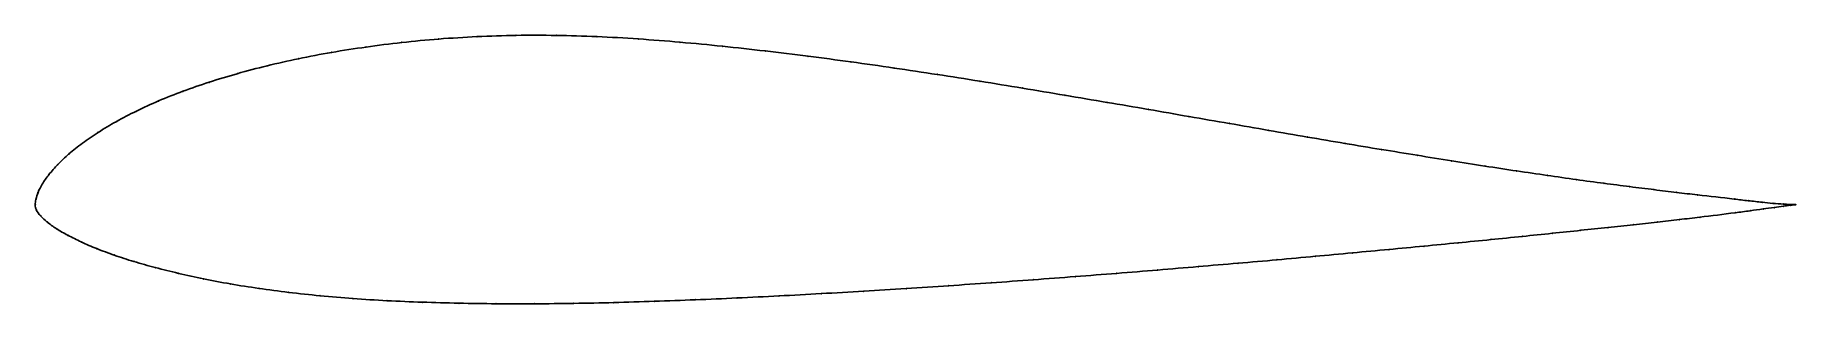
# Model space of a CAD drawing. Header units: inches. Extents: x 0 to 1, y -0.06 to 0.1.
import ezdxf

# ---------------------------------------------------------------- set-up
doc = ezdxf.new("R2010")
doc.units = ezdxf.units.IN
doc.header["$MEASUREMENT"] = 0

msp = doc.modelspace()

# ---------------------------------------------------------------- linework, layer by layer
msp.add_open_spline([(1, 0), (1, 0.0001), (0.996, 0.0001), (0.9926, 0.0004), (0.9869, 0.0007), (0.9804, 0.0015), (0.973, 0.0022), (0.9607, 0.0038), (0.9472, 0.0052), (0.932, 0.007), (0.9192, 0.0086), (0.9054, 0.0103), (0.8907, 0.0122), (0.8751, 0.0143), (0.8586, 0.0167), (0.8412, 0.0192), (0.8231, 0.022), (0.8043, 0.0249), (0.7848, 0.0282), (0.7645, 0.0314), (0.7437, 0.0349), (0.7224, 0.0385), (0.7005, 0.0423), (0.6781, 0.0463), (0.6553, 0.0501), (0.6321, 0.0543), (0.6086, 0.0582), (0.5848, 0.0623), (0.5608, 0.0663), (0.5366, 0.0703), (0.5123, 0.0741), (0.4878, 0.0778), (0.4634, 0.0813), (0.439, 0.0845), (0.4147, 0.0875), (0.3905, 0.0902), (0.3664, 0.0925), (0.3426, 0.0944), (0.3192, 0.0957), (0.296, 0.0964), (0.2733, 0.0965), (0.2511, 0.0957), (0.2294, 0.0944), (0.2084, 0.0924), (0.1881, 0.0898), (0.1685, 0.0868), (0.1498, 0.0832), (0.1319, 0.0792), (0.115, 0.0747), (0.099, 0.0699), (0.0841, 0.0647), (0.0703, 0.0593), (0.0577, 0.0535), (0.0462, 0.0475), (0.036, 0.0414), (0.027, 0.0353), (0.0193, 0.0292), (0.013, 0.0232), (0.0079, 0.0175), (0.0041, 0.0121), (0.0016, 0.0074), (0.0004, 0.0034), (-0.0002, 0), (0.0005, -0.0034), (0.0032, -0.0067), (0.007, -0.0102), (0.0122, -0.0139), (0.0187, -0.0176), (0.0264, -0.0214), (0.0352, -0.0252), (0.0452, -0.0289), (0.0563, -0.0325), (0.0685, -0.0359), (0.0817, -0.0392), (0.0959, -0.0423), (0.1111, -0.0452), (0.1272, -0.0477), (0.1442, -0.05), (0.1621, -0.0519), (0.1807, -0.0535), (0.2, -0.0547), (0.2201, -0.0555), (0.2407, -0.0561), (0.262, -0.0564), (0.2838, -0.0564), (0.306, -0.0562), (0.3287, -0.0557), (0.3517, -0.055), (0.3751, -0.0541), (0.3987, -0.0531), (0.4225, -0.0519), (0.4465, -0.0506), (0.4706, -0.0492), (0.4947, -0.0477), (0.5188, -0.0461), (0.5429, -0.0445), (0.5669, -0.0427), (0.5907, -0.0409), (0.6142, -0.0391), (0.6375, -0.0372), (0.6605, -0.0352), (0.6831, -0.0333), (0.7052, -0.0314), (0.7269, -0.0294), (0.7481, -0.0274), (0.7687, -0.0255), (0.7886, -0.0236), (0.8079, -0.0217), (0.8265, -0.0199), (0.8444, -0.0181), (0.8614, -0.0163), (0.8777, -0.0146), (0.893, -0.013), (0.9075, -0.0114), (0.921, -0.0099), (0.9336, -0.0085), (0.9483, -0.0068), (0.9617, -0.0051), (0.9737, -0.0035), (0.9811, -0.0025), (0.9873, -0.0016), (0.9928, -0.0009), (0.996, -0.0004), (1, -0.0001), (1, 0)], degree=3, knots=[0, 0, 0, 0, 0.003003, 0.00701, 0.013025, 0.019056, 0.027096, 0.035155, 0.056101, 0.068014, 0.080941, 0.094852, 0.109716, 0.1255, 0.142168, 0.159683, 0.178005, 0.197093, 0.216911, 0.237397, 0.25852, 0.280219, 0.302466, 0.325196, 0.348347, 0.371904, 0.39577, 0.419919, 0.44429, 0.468827, 0.493476, 0.51818, 0.542884, 0.567532, 0.59207, 0.616441, 0.640591, 0.664466, 0.688012, 0.711176, 0.733905, 0.756148, 0.777857, 0.79898, 0.819471, 0.839284, 0.858373, 0.876697, 0.894214, 0.910884, 0.926671, 0.941537, 0.955452, 0.968381, 0.980298, 0.991176, 1.000989, 1.009713, 1.017335, 1.023851, 1.029205, 1.033404, 1.036385, 1.0394, 1.043505, 1.048745, 1.055104, 1.062586, 1.071138, 1.080743, 1.091394, 1.103069, 1.115734, 1.129363, 1.143925, 1.159389, 1.175718, 1.192877, 1.210827, 1.229527, 1.248934, 1.269006, 1.289698, 1.310962, 1.33275, 1.355015, 1.377705, 1.40077, 1.424157, 1.447814, 1.471688, 1.495725, 1.51987, 1.544071, 1.568271, 1.592416, 1.616453, 1.640327, 1.663984, 1.687371, 1.710436, 1.733125, 1.75539, 1.777178, 1.798441, 1.819132, 1.839203, 1.85861, 1.877309, 1.895257, 1.912415, 1.928743, 1.944205, 1.958766, 1.972393, 1.985056, 1.996726, 2.016985, 2.025528, 2.032986, 2.039344, 2.044587, 2.048703, 2.051682, 2.051682, 2.051682, 2.051682])
for p in [(0.2082, 0.0923), (0.2082, 0.0923), (0.2292, 0.0942), (0.2292, 0.0942), (0.2509, 0.0956), (0.2509, 0.0956), (0.2731, 0.0963), (0.2731, 0.0963), (0.2959, 0.0963), (0.2959, 0.0963), (0.319, 0.0956), (0.319, 0.0956), (0.3425, 0.0943), (0.3425, 0.0943), (0.3663, 0.0924), (0.3663, 0.0924), (0.3904, 0.0901), (0.3904, 0.0901), (0.1496, 0.0831), (0.1496, 0.0831), (0.1683, 0.0866), (0.1683, 0.0866), (0.1879, 0.0897), (0.1879, 0.0897), (0.4146, 0.0875), (0.4146, 0.0875), (0.439, 0.0845), (0.439, 0.0845), (0.4634, 0.0812), (0.4634, 0.0812), (0.1147, 0.0746), (0.1147, 0.0746), (0.1317, 0.079), (0.1317, 0.079), (0.4878, 0.0778), (0.4878, 0.0778), (0.5123, 0.0741), (0.5123, 0.0741), (0.5366, 0.0702), (0.5366, 0.0702), (0.0839, 0.0645), (0.0839, 0.0645), (0.0988, 0.0697), (0.0988, 0.0697), (0.5608, 0.0663), (0.5608, 0.0663), (0.5849, 0.0623), (0.5849, 0.0623), (0.0574, 0.0532), (0.0574, 0.0532), (0.0701, 0.059), (0.0701, 0.059), (0.6087, 0.0582), (0.6087, 0.0582), (0.6322, 0.0542), (0.6322, 0.0542), (0.6554, 0.0501), (0.6554, 0.0501), (0.0357, 0.0411), (0.0357, 0.0411), (0.046, 0.0473), (0.046, 0.0473), (0.6782, 0.0462), (0.6782, 0.0462), (0.7006, 0.0423), (0.7006, 0.0423), (0.0268, 0.035), (0.0268, 0.035), (0.7225, 0.0385), (0.7225, 0.0385), (0.7439, 0.0349), (0.7439, 0.0349), (0.7648, 0.0314), (0.7648, 0.0314), (0.0128, 0.0228), (0.0128, 0.0228), (0.0191, 0.0288), (0.0191, 0.0288), (0.785, 0.0281), (0.785, 0.0281), (0.8045, 0.0249), (0.8045, 0.0249), (0.8234, 0.022), (0.8234, 0.022), (0.0041, 0.0117), (0.0041, 0.0117), (0.0078, 0.0171), (0.0078, 0.0171), (0.8415, 0.0192), (0.8415, 0.0192), (0.8588, 0.0167), (0.8588, 0.0167), (0.8753, 0.0143), (0.8753, 0.0143), (0.891, 0.0122), (0.891, 0.0122), (0.9057, 0.0103), (0.9057, 0.0103), (0, 0), (0, 0), (0, 0), (0.0004, 0.003), (0.0004, 0.003), (0.0016, 0.007), (0.0016, 0.007), (0.9195, 0.0085), (0.9195, 0.0085), (0.9324, 0.007), (0.9324, 0.007), (0.9442, 0.0056), (0.9442, 0.0056), (0.965, 0.0032), (0.965, 0.0032), (0.973, 0.0022), (0.973, 0.0022), (0.981, 0.0014), (0.981, 0.0014), (0.987, 0.0008), (0.987, 0.0008), (0.993, 0.0004), (0.993, 0.0004), (0.997, 0.0001), (0.997, 0.0001), (1, 0), (1, 0), (1, 0), (0.0006, -0.0029), (0.0006, -0.0029), (0.0006, -0.0029), (0.003, -0.0063), (0.003, -0.0063), (0.003, -0.0063), (0.0068, -0.0099), (0.0068, -0.0099), (0.0068, -0.0099), (0.9213, -0.0099), (0.9213, -0.0099), (0.9213, -0.0099), (0.9339, -0.0085), (0.9339, -0.0085), (0.9339, -0.0085), (0.9455, -0.0071), (0.9455, -0.0071), (0.9455, -0.0071), (0.9656, -0.0046), (0.9656, -0.0046), (0.9656, -0.0046), (0.9741, -0.0034), (0.9741, -0.0034), (0.9741, -0.0034), (0.9815, -0.0024), (0.9815, -0.0024), (0.9815, -0.0024), (0.9878, -0.0016), (0.9878, -0.0016), (0.9878, -0.0016), (0.993, -0.0009), (0.993, -0.0009), (0.993, -0.0009), (0.997, -0.0004), (0.997, -0.0004), (0.997, -0.0004), (0.012, -0.0136), (0.012, -0.0136), (0.012, -0.0136), (0.0184, -0.0174), (0.0184, -0.0174), (0.0184, -0.0174), (0.8268, -0.0198), (0.8268, -0.0198), (0.8268, -0.0198), (0.8446, -0.018), (0.8446, -0.018), (0.8446, -0.018), (0.8617, -0.0163), (0.8617, -0.0163), (0.8617, -0.0163), (0.8779, -0.0146), (0.8779, -0.0146), (0.8779, -0.0146), (0.8933, -0.013), (0.8933, -0.013), (0.8933, -0.013), (0.9078, -0.0114), (0.9078, -0.0114), (0.9078, -0.0114), (0.0261, -0.0212), (0.0261, -0.0212), (0.0261, -0.0212), (0.0349, -0.025), (0.0349, -0.025), (0.0349, -0.025), (0.0449, -0.0287), (0.0449, -0.0287), (0.0449, -0.0287), (0.7271, -0.0294), (0.7271, -0.0294), (0.7271, -0.0294), (0.7483, -0.0274), (0.7483, -0.0274), (0.7483, -0.0274), (0.7689, -0.0255), (0.7689, -0.0255), (0.7689, -0.0255), (0.7888, -0.0236), (0.7888, -0.0236), (0.7888, -0.0236), (0.8082, -0.0217), (0.8082, -0.0217), (0.8082, -0.0217), (0.056, -0.0323), (0.056, -0.0323), (0.056, -0.0323), (0.0682, -0.0358), (0.0682, -0.0358), (0.0682, -0.0358), (0.0814, -0.0391), (0.0814, -0.0391), (0.0814, -0.0391), (0.6143, -0.0391), (0.6143, -0.0391), (0.6143, -0.0391), (0.6376, -0.0372), (0.6376, -0.0372), (0.6376, -0.0372), (0.6606, -0.0352), (0.6606, -0.0352), (0.6606, -0.0352), (0.6832, -0.0333), (0.6832, -0.0333), (0.6832, -0.0333), (0.7054, -0.0313), (0.7054, -0.0313), (0.7054, -0.0313), (0.0956, -0.0422), (0.0956, -0.0422), (0.0956, -0.0422), (0.1108, -0.0451), (0.1108, -0.0451), (0.1108, -0.0451), (0.127, -0.0476), (0.127, -0.0476), (0.127, -0.0476), (0.144, -0.0499), (0.144, -0.0499), (0.144, -0.0499), (0.4706, -0.0492), (0.4706, -0.0492), (0.4706, -0.0492), (0.4947, -0.0477), (0.4947, -0.0477), (0.4947, -0.0477), (0.5189, -0.0461), (0.5189, -0.0461), (0.5189, -0.0461), (0.543, -0.0444), (0.543, -0.0444), (0.543, -0.0444), (0.5669, -0.0427), (0.5669, -0.0427), (0.5669, -0.0427), (0.5907, -0.0409), (0.5907, -0.0409), (0.5907, -0.0409), (0.1618, -0.0518), (0.1618, -0.0518), (0.1618, -0.0518), (0.1804, -0.0534), (0.1804, -0.0534), (0.1804, -0.0534), (0.1998, -0.0546), (0.1998, -0.0546), (0.1998, -0.0546), (0.2199, -0.0555), (0.2199, -0.0555), (0.2199, -0.0555), (0.2406, -0.0561), (0.2406, -0.0561), (0.2406, -0.0561), (0.2618, -0.0564), (0.2618, -0.0564), (0.2618, -0.0564), (0.2836, -0.0564), (0.2836, -0.0564), (0.2836, -0.0564), (0.3059, -0.0561), (0.3059, -0.0561), (0.3059, -0.0561), (0.3286, -0.0557), (0.3286, -0.0557), (0.3286, -0.0557), (0.3516, -0.055), (0.3516, -0.055), (0.3516, -0.055), (0.375, -0.0541), (0.375, -0.0541), (0.375, -0.0541), (0.3986, -0.0531), (0.3986, -0.0531), (0.3986, -0.0531), (0.4225, -0.0519), (0.4225, -0.0519), (0.4225, -0.0519), (0.4465, -0.0506), (0.4465, -0.0506), (0.4465, -0.0506)]:
    msp.add_point(p)

doc.saveas('drawing.dxf')
